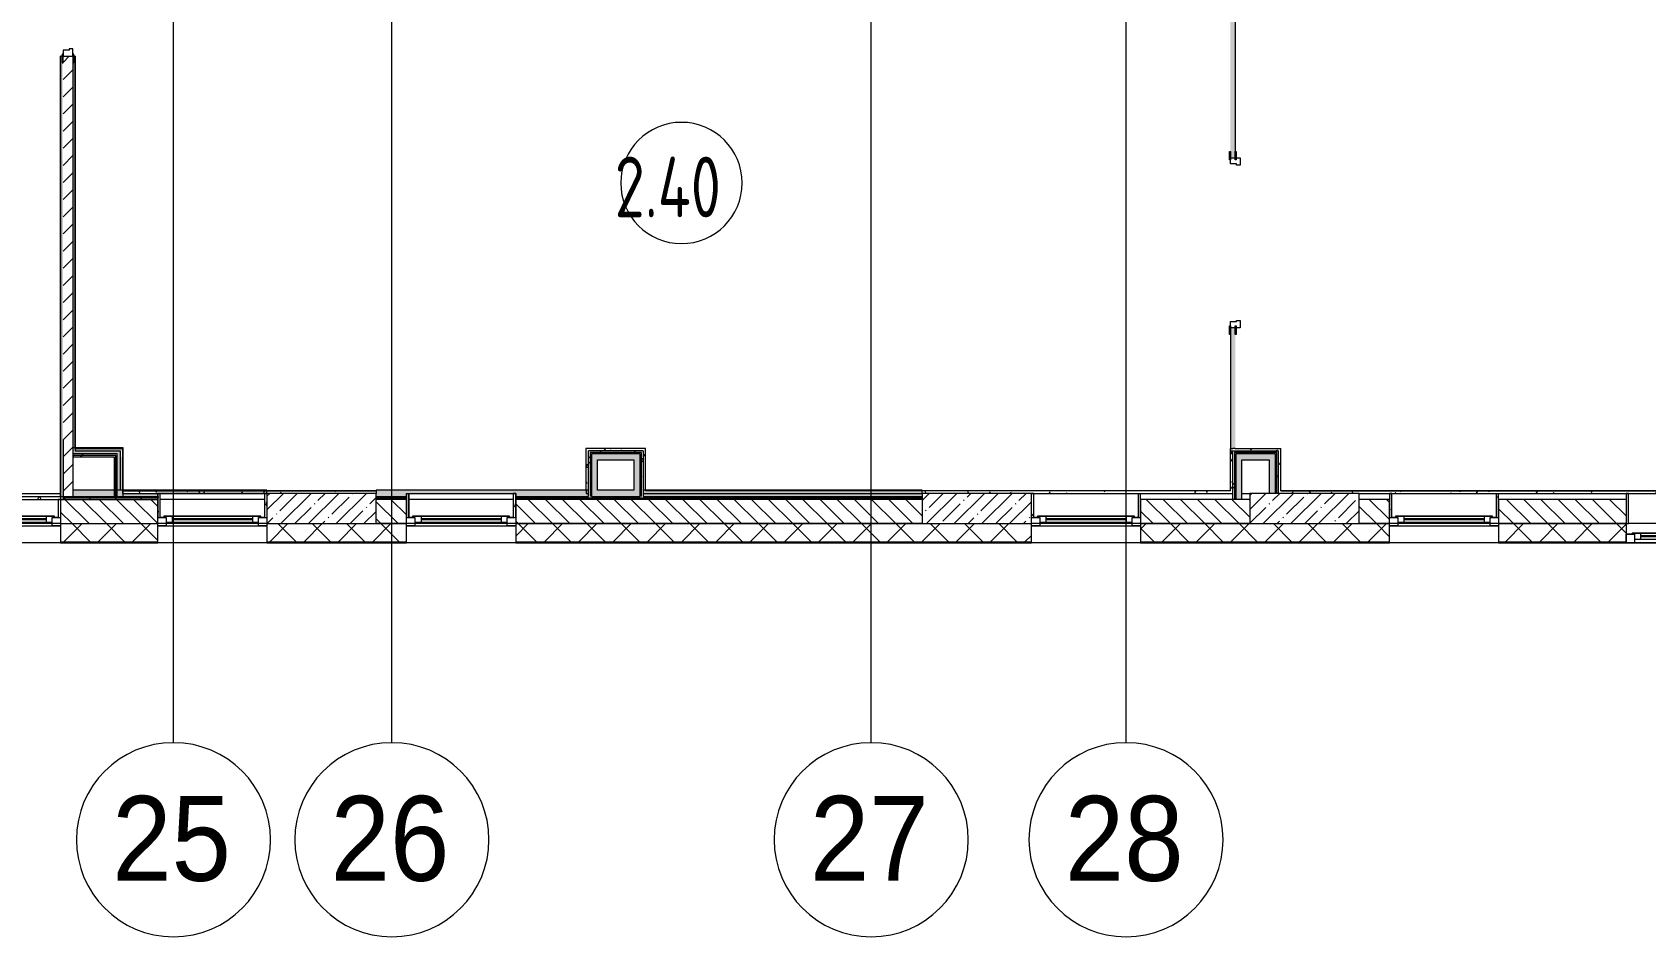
# Model space of a CAD drawing. Header units: millimetres. Extents: x -625 to 415037, y -3642 to 102118.
# Drawn here: x 240469 to 253764, y -3507 to 3951 of the extents above; entities that cross this region are included whole.
import ezdxf

# ---------------------------------------------------------------- set-up
doc = ezdxf.new("R2010")
doc.units = ezdxf.units.MM
doc.linetypes.add('Осевая', pattern=[6350, 1270, -952.5, 3175, -952.5])
for name, color, linetype, lineweight in [('A-AREA-IDEN', 7, 'Continuous', 9), ('A-GLAZ', 7, 'Continuous', 9), ('A-GLAZ-1', 7, 'Continuous', 5), ('A-WALL', 7, 'Continuous', 5), ('I-WALL', 7, 'Continuous', 5), ('S-COLS', 7, 'Continuous', 9), ('S-COLS-1', 7, 'Continuous', 5), ('Оси', 7, 'Continuous', 9), ('Оси-1', 7, 'Continuous', 20), ('Оси-2', 7, 'Осевая', 9)]:
    doc.layers.add(name, color=color, linetype=linetype, lineweight=lineweight)
doc.layers.add('A-AREA-PATT-2', color=7, linetype='Continuous', lineweight=5, true_color=0xcde0ef, transparency=1)
for name, color, linetype, lineweight, true_color in [('A-DOOR-1', 7, 'Continuous', 5, 0xc0c0c0), ('A-DOOR-FRAM-1', 7, 'Continuous', 5, 0xc0c0c0), ('A-WALL-1', 9, 'Continuous', 5, 0x808080), ('A-WALL-FNSH-1', 9, 'Continuous', 5, 0x808080)]:
    doc.layers.add(name, color=color, linetype=linetype, lineweight=lineweight, true_color=true_color)
doc.layers.get('A-DOOR-1').off()
doc.styles.add('Arial', font='arial.ttf', dxfattribs={"width": 0.9, "height": 700})
doc.styles.add('СПДС', font='ГОСТ тип А.ttf', dxfattribs={"width": 0.9})
pattern_1 = [(0, (148772.123, -0.94), (243.84, 60.96), [20.117, -162.763, 20.117, -162.763, -975.36]), (0, (148772.123, -0.94), (243.84, 60.96), [-365.76, 20.117, -345.643, 20.117, -162.763, -426.72]), (0, (148772.123, -0.94), (243.84, 60.96), [-914.4, 20.117, -101.803, 20.117, -284.683]), (120, (148863.563, 29.54), (-174.71291, 180.691634), [20.117, -162.763, 20.117, -162.763, -975.36]), (120, (148863.563, 29.54), (-174.71291, 180.691634), [-365.76, 20.117, -345.643, 20.117, -162.763, -426.72]), (120, (148863.563, 29.54), (-174.71291, 180.691634), [-914.4, 20.117, -101.803, 20.117, -284.683]), (240, (148894.043, 151.46), (-69.12709, -241.651634), [20.117, -162.763, 20.117, -162.763, -975.36]), (240, (148894.043, 151.46), (-69.12709, -241.651634), [-365.76, 20.117, -345.643, 20.117, -162.763, -426.72]), (240, (148894.043, 151.46), (-69.12709, -241.651634), [-914.4, 20.117, -101.803, 20.117, -284.683])]
pattern_2 = [(45, (148772.12, -0.94), (-212.132, 212.132), []), (135, (148772.12, -0.94), (-212.132, -212.132), [])]

# ---------------------------------------------------------------- blocks, each defined once
blk = doc.blocks.new('120_Окно_СКБ_1Ст - 120_Окно_СКБ_1Ст 900х2500_h_ с форточкой-V345-Объем проектирования 2 этажа')
at = {"layer": 'A-GLAZ'}
for p, q in [((-450, -127), (-450, -57)), ((-450, -57), (-380, -57)), ((-380, -127), (-450, -127)), ((-380, -127), (-400, -127)), ((-400, -127), (-400, -137)), ((-380, -57), (-380, -127)), ((380, -87), (-380, -87)), ((-380, -87), (-380, -127)), ((-330, -137), (-330, -87)), ((330, -137), (330, -87)), ((380, -127), (380, -57)), ((380, -57), (450, -57)), ((380, -127), (380, -87)), ((450, -127), (380, -127)), ((400, -127), (380, -127)), ((400, -137), (400, -127)), ((450, -57), (450, -127)), ((-400, -137), (400, -137)), ((400, -137), (-400, -137))]:
    blk.add_line(p, q, dxfattribs=at)
at = {"layer": 'A-GLAZ-1'}
for p, q in [((450, -57), (-450, -57)), ((-430, -127), (-400, -127)), ((-330, -107), (330, -107)), ((330, -117), (-330, -117)), ((400, -127), (430, -127))]:
    blk.add_line(p, q, dxfattribs=at)
blk = doc.blocks.new('120_Окно_СКБ_1Ст - 120_Окно_СКБ_1Ст 900х2500_h_ с форточкой-V346-Объем проектирования 2 этажа')
at = {"layer": 'A-GLAZ'}
for p, q in [((-450, -127), (-450, -57)), ((-450, -57), (-380, -57)), ((-380, -127), (-450, -127)), ((-380, -127), (-400, -127)), ((-400, -127), (-400, -137)), ((-380, -57), (-380, -127)), ((380, -87), (-380, -87)), ((-380, -87), (-380, -127)), ((-330, -137), (-330, -87)), ((330, -137), (330, -87)), ((380, -127), (380, -57)), ((380, -57), (450, -57)), ((380, -127), (380, -87)), ((450, -127), (380, -127)), ((400, -127), (380, -127)), ((400, -137), (400, -127)), ((450, -57), (450, -127)), ((-400, -137), (400, -137)), ((400, -137), (-400, -137))]:
    blk.add_line(p, q, dxfattribs=at)
at = {"layer": 'A-GLAZ-1'}
for p, q in [((450, -57), (-450, -57)), ((-430, -127), (-400, -127)), ((-330, -107), (330, -107)), ((330, -117), (-330, -117)), ((400, -127), (430, -127))]:
    blk.add_line(p, q, dxfattribs=at)
blk = doc.blocks.new('BSC_Колонна _Прямоугольная - 250х900-23282983-Объем проектирования 2 этажа')
at = {"layer": 'S-COLS-1'}
h = blk.add_hatch(dxfattribs=at)
h.set_pattern_fill('FP_91', color=256, style=0, pattern_type=2)
h.set_pattern_definition([(45, (-99480, -25), (-114.04925, 114.04925), []), (45, (-99365.95, -25), (-114.04925, 114.04925), [201.613, -40.323, 6.706, -33.617])])
h.paths.add_polyline_path([(369, -125), (450, -125), (450, 125), (-450, 125), (-450, -125), (-353, -125)])
for p, q in [((450, 125), (-450, 125)), ((-450, 125), (-450, -125)), ((450, -125), (450, 125)), ((-450, -125), (450, -125))]:
    blk.add_line(p, q, dxfattribs=at)
blk = doc.blocks.new('110_Дверь_СКБ_2Ст - Д-5_п_ Из игровой в коридор-32215844-Объем проектирования 2 этажа')
at = {"layer": 'A-DOOR-FRAM-1'}
for p, q in [((-672, 48), (-742, 48)), ((-742, 48), (-742, 40)), ((-742, 40), (-672, 40)), ((-638, 40), (-688, 40)), ((-688, 40), (-688, -40)), ((-672, 40), (-672, 48)), ((-638, -10), (-638, 40)), ((662, 40), (662, -10)), ((712, 40), (662, 40)), ((768, 48), (698, 48)), ((698, 48), (698, 40)), ((698, 40), (768, 40)), ((712, -40), (712, 40)), ((768, 40), (768, 48)), ((-672, -40), (-742, -40)), ((-742, -40), (-742, -48)), ((-742, -48), (-672, -48)), ((-688, -40), (-628, -40)), ((-672, -39), (-688, -39)), ((-688, -39), (-688, -40)), ((-688, -40), (-672, -40)), ((-672, -40), (-672, -39)), ((-672, -48), (-672, -40)), ((-628, -10), (-638, -10)), ((-628, -40), (-628, -10)), ((662, -10), (652, -10)), ((652, -10), (652, -40)), ((652, -40), (712, -40)), ((712, -39), (698, -39)), ((698, -39), (698, -40)), ((698, -40), (712, -40)), ((768, -40), (698, -40)), ((698, -40), (698, -48)), ((698, -48), (768, -48)), ((712, -40), (712, -39)), ((768, -48), (768, -40))]:
    blk.add_line(p, q, dxfattribs=at)
blk = doc.blocks.new('120_Окно_СКБ_1Ст - 120_Окно_СКБ_1Ст 900х2500_h_ с форточкой-V347-Объем проектирования 2 этажа')
at = {"layer": 'A-GLAZ'}
for p, q in [((-450, -127), (-450, -57)), ((-450, -57), (-380, -57)), ((-380, -127), (-450, -127)), ((-380, -127), (-400, -127)), ((-400, -127), (-400, -137)), ((-380, -57), (-380, -127)), ((380, -87), (-380, -87)), ((-380, -87), (-380, -127)), ((-330, -137), (-330, -87)), ((330, -137), (330, -87)), ((380, -127), (380, -57)), ((380, -57), (450, -57)), ((380, -127), (380, -87)), ((450, -127), (380, -127)), ((400, -127), (380, -127)), ((400, -137), (400, -127)), ((450, -57), (450, -127)), ((-400, -137), (400, -137)), ((400, -137), (-400, -137))]:
    blk.add_line(p, q, dxfattribs=at)
at = {"layer": 'A-GLAZ-1'}
for p, q in [((450, -57), (-450, -57)), ((-430, -127), (-400, -127)), ((-330, -107), (330, -107)), ((330, -117), (-330, -117)), ((400, -127), (430, -127))]:
    blk.add_line(p, q, dxfattribs=at)
blk = doc.blocks.new('BSC_Колонна _Прямоугольная - 250х900-V350-Объем проектирования 2 этажа')
at = {"layer": 'S-COLS-1'}
h = blk.add_hatch(dxfattribs=at)
h.set_pattern_fill('FP_98', color=256, style=0, pattern_type=2)
h.set_pattern_definition([(45, (-94080, -25), (-114.04925, 114.04925), []), (45, (-93965.95, -25), (-114.04925, 114.04925), [201.613, -40.323, 6.706, -33.617])])
h.paths.add_polyline_path([(450, -125), (450, 125), (-450, 125), (-450, -125), (-12, -125)])
for p, q in [((450, 125), (-450, 125)), ((-450, 125), (-450, -125)), ((450, -125), (450, 125)), ((-450, -125), (450, -125))]:
    blk.add_line(p, q, dxfattribs=at)
blk = doc.blocks.new('BSC_Колонна _Прямоугольная - 250х900-V351-Объем проектирования 2 этажа')
at = {"layer": 'S-COLS-1'}
h = blk.add_hatch(dxfattribs=at)
h.set_pattern_fill('FP_99', color=256, style=0, pattern_type=2)
h.set_pattern_definition([(45, (-102180, -25), (-114.04925, 114.04925), []), (45, (-102065.95, -25), (-114.04925, 114.04925), [201.613, -40.323, 6.706, -33.617])])
h.paths.add_polyline_path([(-162, -125), (450, -125), (450, 125), (-450, 125), (-450, -125), (-290, -125)])
for p, q in [((450, 125), (-450, 125)), ((-450, 125), (-450, -125)), ((450, -125), (450, 125)), ((-450, -125), (450, -125))]:
    blk.add_line(p, q, dxfattribs=at)
blk = doc.blocks.new('120_Окно_СКБ_1Ст - 120_Окно_СКБ_1Ст 900х2500_h_ с форточкой-V405-Объем проектирования 2 этажа')
at = {"layer": 'A-GLAZ'}
for p, q in [((-450, -127), (-450, -57)), ((-450, -57), (-380, -57)), ((-380, -127), (-450, -127)), ((-380, -127), (-400, -127)), ((-400, -127), (-400, -137)), ((-380, -57), (-380, -127)), ((380, -87), (-380, -87)), ((-380, -87), (-380, -127)), ((-330, -137), (-330, -87)), ((330, -137), (330, -87)), ((380, -127), (380, -57)), ((380, -57), (450, -57)), ((380, -127), (380, -87)), ((450, -127), (380, -127)), ((400, -127), (380, -127)), ((400, -137), (400, -127)), ((450, -57), (450, -127)), ((-400, -137), (400, -137)), ((400, -137), (-400, -137))]:
    blk.add_line(p, q, dxfattribs=at)
at = {"layer": 'A-GLAZ-1'}
for p, q in [((450, -57), (-450, -57)), ((-430, -127), (-400, -127)), ((-330, -107), (330, -107)), ((330, -117), (-330, -117)), ((400, -127), (430, -127))]:
    blk.add_line(p, q, dxfattribs=at)
blk = doc.blocks.new('120_Окно_СКБ_2Ст_Фрамуга сверху - 120_Окно_СКБ_2Ст_2300х2500_h_ ДОО-22877051-Объем проектирования 2 этажа')
at = {"layer": 'A-GLAZ'}
for p, q in [((-1150, 13), (-1150, 83)), ((-1150, 83), (-1080, 83)), ((-1080, 13), (-1150, 13)), ((-1080, 13), (-1100, 13)), ((-1100, 13), (-1100, 3)), ((-1100, 3), (540, 3)), ((540, 3), (-1100, 3)), ((-1080, 83), (-1080, 13)), ((520, 53), (-1080, 53)), ((-1080, 53), (-1080, 13)), ((-1030, 3), (-1030, 53)), ((470, 3), (470, 53)), ((520, 13), (520, 83)), ((520, 83), (590, 83)), ((520, 13), (520, 53)), ((590, 13), (520, 13)), ((540, 13), (520, 13)), ((540, 3), (540, 13)), ((590, 13), (570, 13)), ((570, 13), (570, 3)), ((570, 3), (1100, 3)), ((1100, 3), (570, 3)), ((590, 83), (590, 13)), ((1080, 53), (590, 53)), ((590, 53), (590, 13)), ((640, 3), (640, 53)), ((1030, 3), (1030, 53)), ((1080, 13), (1080, 83)), ((1080, 83), (1150, 83)), ((1080, 13), (1080, 53)), ((1150, 13), (1080, 13)), ((1100, 13), (1080, 13)), ((1100, 3), (1100, 13)), ((1150, 83), (1150, 13))]:
    blk.add_line(p, q, dxfattribs=at)
at = {"layer": 'A-GLAZ-1'}
for p, q in [((1150, 83), (-1150, 83)), ((-1150, 13), (-1100, 13)), ((-1080, 83), (1080, 83)), ((-1030, 33), (470, 33)), ((470, 23), (-1030, 23)), ((540, 13), (570, 13)), ((540, 13), (570, 13)), ((640, 33), (1030, 33)), ((1030, 23), (640, 23)), ((1100, 13), (1150, 13))]:
    blk.add_line(p, q, dxfattribs=at)
blk = doc.blocks.new('120_Окно_СКБ_1Ст - 120_Окно_СКБ_1Ст 900х2500_h_ с форточкой-V406-Объем проектирования 2 этажа')
at = {"layer": 'A-GLAZ'}
for p, q in [((-450, -127), (-450, -57)), ((-450, -57), (-380, -57)), ((-380, -127), (-450, -127)), ((-380, -127), (-400, -127)), ((-400, -127), (-400, -137)), ((-380, -57), (-380, -127)), ((380, -87), (-380, -87)), ((-380, -87), (-380, -127)), ((-330, -137), (-330, -87)), ((330, -137), (330, -87)), ((380, -127), (380, -57)), ((380, -57), (450, -57)), ((380, -127), (380, -87)), ((450, -127), (380, -127)), ((400, -127), (380, -127)), ((400, -137), (400, -127)), ((450, -57), (450, -127)), ((-400, -137), (400, -137)), ((400, -137), (-400, -137))]:
    blk.add_line(p, q, dxfattribs=at)
at = {"layer": 'A-GLAZ-1'}
for p, q in [((450, -57), (-450, -57)), ((-430, -127), (-400, -127)), ((-330, -107), (330, -107)), ((330, -117), (-330, -117)), ((400, -127), (430, -127))]:
    blk.add_line(p, q, dxfattribs=at)
blk = doc.blocks.new('110_Дверь_СКБ_2Ст - Д-5_п__в составе перегородки _не входит в спец__-32680317-Объем проектирования 2 этажа')
at = {"layer": 'A-DOOR-FRAM-1'}
for p, q in [((-742, 28), (-672, 28)), ((-742, 20), (-742, 28)), ((-672, 20), (-742, 20)), ((-688, 60), (-628, 60)), ((-688, -20), (-688, 60)), ((-688, 20), (-672, 20)), ((-688, 19), (-688, 20)), ((-672, 19), (-688, 19)), ((-672, 28), (-672, 20)), ((-672, 20), (-672, 19)), ((-638, 30), (-638, -20)), ((-628, 30), (-638, 30)), ((-628, 60), (-628, 30)), ((652, 60), (712, 60)), ((652, 30), (652, 60)), ((662, 30), (652, 30)), ((662, -20), (662, 30)), ((698, 20), (698, 28)), ((698, 28), (768, 28)), ((698, 19), (698, 20)), ((698, 20), (712, 20)), ((768, 20), (698, 20)), ((712, 19), (698, 19)), ((712, 60), (712, -20)), ((712, 20), (712, 19)), ((768, 28), (768, 20)), ((-742, -20), (-672, -20)), ((-742, -28), (-742, -20)), ((-672, -28), (-742, -28)), ((-638, -20), (-688, -20)), ((-672, -20), (-672, -28)), ((712, -20), (662, -20)), ((698, -28), (698, -20)), ((698, -20), (768, -20)), ((768, -28), (698, -28)), ((768, -20), (768, -28))]:
    blk.add_line(p, q, dxfattribs=at)
blk = doc.blocks.new('Ось сетки - D8-29747960-Объем проектирования 2 этажа')
at = {"layer": 'Оси-1'}
for start, end in [(360, 180), (180, 360)]:
    blk.add_arc((0, 0), 4, start, end, dxfattribs=at)
blk = doc.blocks.new('Марка_Помещения - Номер-25198446-Объем проектирования 2 этажа')
at = {"layer": 'A-AREA-IDEN'}
for start, end in [(360, 180), (180, 360)]:
    blk.add_arc((0, 0), 2.5, start, end, dxfattribs=at)

msp = doc.modelspace()

# ---------------------------------------------------------------- hatches: boundary and pattern name
at = {"layer": 'A-AREA-PATT-2'}
h = msp.add_hatch(color=256, dxfattribs=at)
h.paths.add_polyline_path([(250342, 520), (250382, 520), (250382, 1514), (250342, 1514), (250342, 577)])
h.paths.add_polyline_path([(250342, 2914), (250382, 2914), (250380, 5159), (250342, 5158), (250342, 2969)])
at = {"layer": 'A-WALL'}
h = msp.add_hatch(dxfattribs=at)
h.set_pattern_fill('FP_2', color=256, style=0, pattern_type=2)
h.set_pattern_definition([(135, (148772.12, -0.94), (-70.71068, -70.71068), [])])
h.paths.add_polyline_path([(249602, -101), (250502, -101), (250502, 99), (249602, 99), (249602, 56)])
h.paths.add_polyline_path([(240702, -101), (241502, -101), (241502, 99), (240702, 99), (240702, -49)])
h.paths.add_polyline_path([(258522, -101), (259002, -101), (259002, 99), (257702, 99), (257702, -101), (258442, -101)])
h.paths.add_polyline_path([(252958, -101), (253602, -101), (253602, 99), (252552, 99), (252552, -101)])
h.paths.add_polyline_path([(271602, -101), (271602, 99), (270802, 99), (270802, -101), (271026, -101)])
h.paths.add_polyline_path([(243552, -101), (243552, 99), (243302, 99), (243302, -101)])
h.paths.add_polyline_path([(244452, -101), (247802, -101), (247802, 99), (244452, 99), (244452, 63)])
h.paths.add_polyline_path([(267602, -101), (268102, -101), (268102, 99), (267602, 99), (267602, -2)])
h.paths.add_polyline_path([(251652, -101), (251652, 99), (251402, 99), (251402, -101), (251512, -101)])
h.paths.add_polyline_path([(264402, -101), (264402, 99), (263352, 99), (263352, -101), (263799, -101)])
h.paths.add_polyline_path([(262202, -101), (262452, -101), (262452, 99), (262202, 99), (262202, -85)])
h = msp.add_hatch(dxfattribs=at)
h.set_pattern_fill('FP_24', color=256, style=0, pattern_type=2)
h.set_pattern_definition([(45, (148772.12, -0.94), (-141.42136, 141.42136), []), (135, (148772.12, -0.94), (-141.42136, -141.42136), [])])
h.paths.add_polyline_path([(273849, -251), (273852, -251), (273852, -101), (272502, -101), (272502, -251), (273704, -251)])
h.paths.add_polyline_path([(269902, -251), (269902, -101), (269002, -101), (269002, -251), (269782, -251)])
h.paths.add_polyline_path([(270802, -251), (271602, -251), (271602, -101), (270802, -101)])
h.paths.add_polyline_path([(268102, -251), (268102, -101), (266702, -101), (266702, -251), (267930, -251)])
h.paths.add_polyline_path([(262202, -251), (262452, -251), (262452, -101), (261302, -101), (261302, -251), (261631, -251)])
h.paths.add_polyline_path([(263352, -251), (264402, -251), (264402, -101), (263352, -101)])
h.paths.add_polyline_path([(256572, -251), (256802, -251), (256802, -101), (255902, -101), (255902, -251)])
h.paths.add_polyline_path([(257702, -251), (259002, -251), (259002, -101), (257702, -101)])
h.paths.add_polyline_path([(253602, -251), (253602, -101), (252552, -101), (252552, -251), (252958, -251)])
h.paths.add_polyline_path([(251652, -251), (251652, -101), (249602, -101), (249602, -251), (251512, -251)])
h.paths.add_polyline_path([(248622, -251), (248702, -251), (248702, -101), (244452, -101), (244452, -251), (247899, -251)])
h.paths.add_polyline_path([(242840, -251), (243552, -251), (243552, -101), (242402, -101), (242402, -251)])
h.paths.add_polyline_path([(241502, -251), (241502, -101), (240702, -101), (240702, -251), (241394, -251)])
h.paths.add_polyline_path([(239802, -251), (239802, -101), (237982, -101), (237982, -251), (239226, -251)])
at = {"layer": 'I-WALL'}
h = msp.add_hatch(dxfattribs=at)
h.set_pattern_fill('FP_191', color=256, style=0, pattern_type=2)
h.set_pattern_definition(pattern_1)
h.paths.add_polyline_path([(240722, 99), (240722, 119), (240702, 99), (240718, 99)])
h.paths.add_polyline_path([(240722, 119), (240720, 3699), (240714, 3699), (240714, 3754), (240702, 3754), (240702, 120), (240720, 119)])
h.paths.add_polyline_path([(240702, 5154), (240714, 5154), (240715, 5209), (240722, 5209), (240722, 10379), (240702, 10378), (240702, 5174)])
h = msp.add_hatch(dxfattribs=at)
h.set_pattern_fill('FP_22', color=256, style=0, pattern_type=2)
h.set_pattern_definition([(45, (148772.12, -0.94), (-70.71068, 70.71068), [])])
h.paths.add_polyline_path([(240723, 124), (240802, 124), (240802, 3754), (240722, 3754), (240722, 124)])
h.paths.add_polyline_path([(240722, 5154), (240802, 5154), (240802, 10399), (240722, 10397), (240722, 5179)])
h = msp.add_hatch(dxfattribs=at)
h.set_pattern_fill('FP_191', color=256, style=0, pattern_type=2)
h.set_pattern_definition(pattern_1)
h.paths.add_polyline_path([(240822, 524), (240822, 3754), (240810, 3754), (240810, 3699), (240802, 3699), (240802, 524)])
h.paths.add_polyline_path([(240810, 5154), (240822, 5154), (240822, 6598), (240802, 6599), (240804, 5209), (240810, 5209), (240810, 5167)])
for points in [[(240822, 474), (241193, 474), (241193, 499), (241213, 499), (241214, 474), (241218, 474), (241217, 524), (240802, 524), (240803, 474)], [(241218, 170), (241217, 174), (241218, 174), (241217, 474), (241213, 474), (241213, 449), (241193, 449), (241193, 474), (241168, 474), (241168, 174), (241193, 174), (241217, 170)], [(245127, 174), (245127, 474), (245077, 474), (245077, 174)], [(245427, 424), (245477, 424), (245477, 474), (245127, 474), (245127, 424), (245377, 424)], [(245477, 174), (245477, 424), (245427, 424), (245427, 174)], [(250387, 424), (250712, 424), (250712, 474), (250387, 474)], [(250428, 99), (250437, 99), (250437, 424), (250387, 424), (250387, 99)], [(250712, 149), (250712, 424), (250662, 424), (250662, 149)], [(240802, 124), (241502, 124), (241502, 149), (241213, 149), (241214, 169), (242402, 169), (242402, 174), (241218, 173), (241217, 170), (241193, 174), (240802, 174), (240802, 149)]]:
    msp.add_hatch(color=256, dxfattribs=at).paths.add_polyline_path(points)
h = msp.add_hatch(dxfattribs=at)
h.set_pattern_fill('FP_192', color=256, style=0, pattern_type=2)
h.set_pattern_definition(pattern_2)
h.paths.add_polyline_path([(241156, 462), (241168, 462), (241168, 474), (240802, 474), (240804, 462), (241033, 462)])
h = msp.add_hatch(dxfattribs=at)
h.set_pattern_fill('FP_192', color=256, style=0, pattern_type=2)
h.set_pattern_definition(pattern_2)
h.paths.add_polyline_path([(240822, 449), (241156, 449), (241156, 462), (240802, 462), (240804, 449)])
h = msp.add_hatch(dxfattribs=at)
h.set_pattern_fill('FP_192', color=256, style=0, pattern_type=2)
h.set_pattern_definition(pattern_2)
h.paths.add_polyline_path([(241156, 174), (241156, 449), (241143, 449), (241143, 174)])
h = msp.add_hatch(dxfattribs=at)
h.set_pattern_fill('FP_192', color=256, style=0, pattern_type=2)
h.set_pattern_definition(pattern_2)
h.paths.add_polyline_path([(241162, 174), (241168, 174), (241168, 462), (241156, 462), (241156, 174)])
h = msp.add_hatch(dxfattribs=at)
h.set_pattern_fill('FP_191', color=256, style=0, pattern_type=2)
h.set_pattern_definition(pattern_1)
h.paths.add_polyline_path([(245052, 174), (245052, 519), (245032, 519), (245034, 174)])
h = msp.add_hatch(dxfattribs=at)
h.set_pattern_fill('FP_191', color=256, style=0, pattern_type=2)
h.set_pattern_definition(pattern_1)
h.paths.add_polyline_path([(245502, 499), (245522, 499), (245522, 519), (245052, 519), (245052, 499), (245477, 499)])
h = msp.add_hatch(dxfattribs=at)
h.set_pattern_fill('FP_192', color=256, style=0, pattern_type=2)
h.set_pattern_definition(pattern_2)
h.paths.add_polyline_path([(245065, 124), (245065, 499), (245052, 499), (245052, 124), (245060, 124)])
h = msp.add_hatch(dxfattribs=at)
h.set_pattern_fill('FP_192', color=256, style=0, pattern_type=2)
h.set_pattern_definition(pattern_2)
h.paths.add_polyline_path([(245502, 487), (245502, 499), (245065, 499), (245065, 487), (245490, 487)])
h = msp.add_hatch(dxfattribs=at)
h.set_pattern_fill('FP_192', color=256, style=0, pattern_type=2)
h.set_pattern_definition(pattern_2)
h.paths.add_polyline_path([(245077, 124), (245077, 487), (245065, 487), (245065, 124)])
h = msp.add_hatch(dxfattribs=at)
h.set_pattern_fill('FP_192', color=256, style=0, pattern_type=2)
h.set_pattern_definition(pattern_2)
h.paths.add_polyline_path([(245490, 474), (245490, 487), (245077, 487), (245077, 474), (245477, 474)])
h = msp.add_hatch(dxfattribs=at)
h.set_pattern_fill('FP_192', color=256, style=0, pattern_type=2)
h.set_pattern_definition(pattern_2)
h.paths.add_polyline_path([(245477, 124), (245490, 124), (245490, 474), (245477, 474), (245477, 124)])
h = msp.add_hatch(dxfattribs=at)
h.set_pattern_fill('FP_192', color=256, style=0, pattern_type=2)
h.set_pattern_definition(pattern_2)
h.paths.add_polyline_path([(245490, 124), (245502, 124), (245502, 487), (245490, 487), (245490, 124)])
h = msp.add_hatch(dxfattribs=at)
h.set_pattern_fill('FP_191', color=256, style=0, pattern_type=2)
h.set_pattern_definition(pattern_1)
h.paths.add_polyline_path([(245522, 174), (245522, 174), (245522, 499), (245502, 499), (245502, 174)])
h = msp.add_hatch(dxfattribs=at)
h.set_pattern_fill('FP_191', color=256, style=0, pattern_type=2)
h.set_pattern_definition(pattern_1)
h.paths.add_polyline_path([(250342, 149), (250362, 149), (250362, 474), (250342, 474), (250342, 169)])
h.paths.add_polyline_path([(250362, 499), (250362, 519), (250342, 519), (250342, 499)])
h = msp.add_hatch(dxfattribs=at)
h.set_pattern_fill('FP_192', color=256, style=0, pattern_type=2)
h.set_pattern_definition(pattern_2)
h.paths.add_polyline_path([(250342, 487), (250737, 487), (250737, 499), (250342, 499)])
h = msp.add_hatch(dxfattribs=at)
h.set_pattern_fill('FP_192', color=256, style=0, pattern_type=2)
h.set_pattern_definition(pattern_2)
h.paths.add_polyline_path([(250725, 474), (250725, 487), (250375, 487), (250375, 474), (250712, 474)])
h.paths.add_polyline_path([(250357, 474), (250362, 474), (250362, 487), (250342, 487), (250342, 474)])
h = msp.add_hatch(dxfattribs=at)
h.set_pattern_fill('FP_191', color=256, style=0, pattern_type=2)
h.set_pattern_definition(pattern_1)
h.paths.add_polyline_path([(250428, 499), (250737, 499), (250737, 519), (250362, 519), (250362, 499), (250387, 499)])
h = msp.add_hatch(dxfattribs=at)
h.set_pattern_fill('FP_192', color=256, style=0, pattern_type=2)
h.set_pattern_definition(pattern_2)
h.paths.add_polyline_path([(250362, 99), (250375, 99), (250375, 487), (250362, 487), (250362, 123)])
h = msp.add_hatch(dxfattribs=at)
h.set_pattern_fill('FP_192', color=256, style=0, pattern_type=2)
h.set_pattern_definition(pattern_2)
h.paths.add_polyline_path([(250387, 99), (250387, 474), (250375, 474), (250375, 99)])
h = msp.add_hatch(dxfattribs=at)
h.set_pattern_fill('FP_192', color=256, style=0, pattern_type=2)
h.set_pattern_definition(pattern_2)
h.paths.add_polyline_path([(250712, 149), (250725, 151), (250725, 474), (250712, 474), (250712, 151)])
h = msp.add_hatch(dxfattribs=at)
h.set_pattern_fill('FP_192', color=256, style=0, pattern_type=2)
h.set_pattern_definition(pattern_2)
h.paths.add_polyline_path([(250735, 149), (250737, 149), (250737, 487), (250725, 487), (250725, 149)])
h = msp.add_hatch(dxfattribs=at)
h.set_pattern_fill('FP_191', color=256, style=0, pattern_type=2)
h.set_pattern_definition(pattern_1)
h.paths.add_polyline_path([(250756, 169), (250757, 170), (250757, 519), (250737, 519), (250737, 169)])
h = msp.add_hatch(dxfattribs=at)
h.set_pattern_fill('FP_191', color=256, style=0, pattern_type=2)
h.set_pattern_definition(pattern_1)
h.paths.add_polyline_path([(243302, 149), (243302, 169), (241214, 169), (241213, 149), (242840, 149)])
h = msp.add_hatch(dxfattribs=at)
h.set_pattern_fill('FP_191', color=256, style=0, pattern_type=2)
h.set_pattern_definition(pattern_1)
h.paths.add_polyline_path([(241522, -49), (241522, 149), (241502, 149), (241502, -49)])
h = msp.add_hatch(dxfattribs=at)
h.set_pattern_fill('FP_191', color=256, style=0, pattern_type=2)
h.set_pattern_definition(pattern_1)
h.paths.add_polyline_path([(242382, -49), (242402, -49), (242402, 149), (242382, 149), (242382, -39)])
h = msp.add_hatch(color=256, dxfattribs=at)
h.paths.add_polyline_path([(245732, 124), (247802, 124), (247802, 174), (245502, 174), (245502, 124), (245731, 124)])
h.paths.add_polyline_path([(244452, 124), (245052, 124), (245052, 174), (243302, 174), (243302, 124), (243552, 124), (243552, 149), (244452, 149)])
h.paths.add_polyline_path([(245077, 124), (245477, 124), (245477, 174), (245077, 174), (245077, 131)])
h = msp.add_hatch(dxfattribs=at)
h.set_pattern_fill('FP_191', color=256, style=0, pattern_type=2)
h.set_pattern_definition(pattern_1)
h.paths.add_polyline_path([(243552, -49), (243572, -49), (243572, 149), (243552, 149), (243552, 99)])
h = msp.add_hatch(dxfattribs=at)
h.set_pattern_fill('FP_191', color=256, style=0, pattern_type=2)
h.set_pattern_definition(pattern_1)
h.paths.add_polyline_path([(244432, -49), (244452, -49), (244452, 149), (244432, 148), (244432, -39)])
h = msp.add_hatch(dxfattribs=at)
h.set_pattern_fill('FP_191', color=256, style=0, pattern_type=2)
h.set_pattern_definition(pattern_1)
h.paths.add_polyline_path([(248983, 149), (250342, 149), (250342, 169), (247802, 169), (247802, 149), (248702, 149)])
h = msp.add_hatch(dxfattribs=at)
h.set_pattern_fill('FP_191', color=256, style=0, pattern_type=2)
h.set_pattern_definition(pattern_1)
h.paths.add_polyline_path([(248722, -49), (248722, 149), (248702, 149), (248702, -49)])
h = msp.add_hatch(dxfattribs=at)
h.set_pattern_fill('FP_191', color=256, style=0, pattern_type=2)
h.set_pattern_definition(pattern_1)
h.paths.add_polyline_path([(249582, -49), (249602, -49), (249602, 149), (249582, 149), (249582, -39)])
h = msp.add_hatch(dxfattribs=at)
h.set_pattern_fill('FP_191', color=256, style=0, pattern_type=2)
h.set_pattern_definition(pattern_1)
h.paths.add_polyline_path([(252958, 149), (255881, 150), (255881, 169), (250737, 169), (250737, 149), (252597, 149)])
h = msp.add_hatch(dxfattribs=at)
h.set_pattern_fill('FP_191', color=256, style=0, pattern_type=2)
h.set_pattern_definition(pattern_1)
h.paths.add_polyline_path([(251672, -49), (251672, 149), (251652, 149), (251652, -49)])
h = msp.add_hatch(dxfattribs=at)
h.set_pattern_fill('FP_191', color=256, style=0, pattern_type=2)
h.set_pattern_definition(pattern_1)
h.paths.add_polyline_path([(252532, -49), (252552, -49), (252552, 149), (252532, 149), (252532, -39)])
h = msp.add_hatch(dxfattribs=at)
h.set_pattern_fill('FP_191', color=256, style=0, pattern_type=2)
h.set_pattern_definition(pattern_1)
h.paths.add_polyline_path([(239822, 99), (240702, 99), (240720, 119), (239822, 119)])
h = msp.add_hatch(dxfattribs=at)
h.set_pattern_fill('FP_191', color=256, style=0, pattern_type=2)
h.set_pattern_definition(pattern_1)
h.paths.add_polyline_path([(240702, -49), (240702, -49), (240701, 99), (240682, 99), (240682, -49)])
h = msp.add_hatch(dxfattribs=at)
h.set_pattern_fill('FP_192', color=256, style=0, pattern_type=2)
h.set_pattern_definition(pattern_2)
h.paths.add_polyline_path([(240722, 112), (241502, 112), (241502, 124), (240722, 124), (240722, 119)])
h = msp.add_hatch(dxfattribs=at)
h.set_pattern_fill('FP_192', color=256, style=0, pattern_type=2)
h.set_pattern_definition(pattern_2)
h.paths.add_polyline_path([(240722, 99), (241502, 99), (241502, 112), (240722, 112)])
h = msp.add_hatch(dxfattribs=at)
h.set_pattern_fill('FP_192', color=256, style=0, pattern_type=2)
h.set_pattern_definition(pattern_2)
h.paths.add_polyline_path([(247802, 112), (247802, 124), (244452, 124), (244452, 112), (247537, 112)])
h.paths.add_polyline_path([(243302, 112), (243552, 112), (243552, 124), (243302, 124)])
h = msp.add_hatch(dxfattribs=at)
h.set_pattern_fill('FP_192', color=256, style=0, pattern_type=2)
h.set_pattern_definition(pattern_2)
h.paths.add_polyline_path([(247802, 99), (247802, 112), (244452, 112), (244452, 99), (247537, 99)])
h.paths.add_polyline_path([(243552, 99), (243552, 112), (243302, 112), (243302, 99)])

# ---------------------------------------------------------------- linework, layer by layer
at = {"layer": 'A-WALL'}
for p, q in [((240802, 3699), (240802, 124)), ((240722, 593), (240722, 99)), ((241168, 474), (240802, 474)), ((241156, 462), (240802, 462)), ((241156, 124), (241156, 462)), ((241168, 124), (241168, 474)), ((245065, 487), (245065, 124)), ((245490, 487), (245065, 487)), ((245077, 474), (245077, 124)), ((245477, 474), (245077, 474)), ((245477, 124), (245477, 474)), ((245490, 124), (245490, 487)), ((250342, 520), (250362, 520)), ((250362, 487), (250342, 487)), ((250362, 474), (250342, 474)), ((250362, 519), (250362, 520)), ((250375, 487), (250375, 99)), ((250725, 487), (250375, 487)), ((250387, 474), (250387, 99)), ((250712, 474), (250387, 474)), ((250712, 149), (250712, 474)), ((250725, 149), (250725, 487)), ((241213, 169), (243302, 169)), ((243302, 174), (243302, 149)), ((240702, 99), (241502, 99)), ((240722, 124), (241502, 124)), ((240722, 112), (241502, 112)), ((243302, 124), (243552, 124)), ((243302, 112), (243552, 112)), ((243552, 99), (243302, 99)), ((244452, 124), (245052, 124)), ((244452, 112), (247802, 112)), ((247802, 99), (244452, 99)), ((245077, 124), (245477, 124)), ((245502, 124), (247802, 124)), ((240702, -101), (241502, -101)), ((240702, -101), (241502, -101)), ((243302, -101), (243552, -101)), ((243552, -101), (243302, -101)), ((244452, -101), (247802, -101)), ((247802, -101), (244452, -101)), ((249602, -101), (250502, -101)), ((250502, -101), (249602, -101)), ((251402, -101), (251652, -101)), ((251652, -101), (251402, -101)), ((252552, -101), (253622, -101)), ((253602, -101), (252552, -101)), ((240702, -259), (239802, -259)), ((240702, -251), (241502, -251)), ((240702, -254), (241502, -254)), ((242402, -259), (241502, -259)), ((242402, -251), (243552, -251)), ((242402, -254), (243552, -254)), ((244452, -259), (243552, -259)), ((244452, -251), (248702, -251)), ((244452, -254), (248702, -254)), ((249602, -259), (248702, -259)), ((249602, -251), (251652, -251)), ((249602, -254), (251652, -254)), ((252552, -259), (251652, -259)), ((252552, -251), (253602, -251)), ((252552, -254), (253602, -254)), ((255902, -259), (253602, -259))]:
    msp.add_line(p, q, dxfattribs=at)
at = {"layer": 'A-WALL-1'}
for p, q in [((250382, 10599), (250382, 2969)), ((240714, 3754), (240702, 3754)), ((240822, 3754), (240810, 3754)), ((250342, 1459), (250342, 507)), ((241218, 524), (240802, 524)), ((240802, 449), (241143, 449)), ((240822, 519), (240822, 499)), ((240822, 499), (241193, 499)), ((241143, 449), (241143, 124)), ((241193, 499), (241193, 174)), ((241218, 124), (241218, 524)), ((245502, 499), (245052, 499)), ((245052, 124), (245052, 499)), ((245127, 174), (245127, 424)), ((245127, 424), (245427, 424)), ((245427, 424), (245427, 174)), ((245502, 499), (245502, 124)), ((250342, 499), (250737, 499)), ((250382, 519), (250362, 519)), ((250362, 99), (250362, 487)), ((250382, 519), (250382, 520)), ((250437, 99), (250437, 424)), ((250437, 424), (250662, 424)), ((250662, 424), (250662, 149)), ((250737, 149), (250737, 499)), ((250757, 169), (250757, 519)), ((242402, 174), (240802, 174)), ((241213, 169), (241213, 149)), ((241213, 149), (242402, 149)), ((241502, -251), (241502, 149)), ((242402, 149), (241502, 149)), ((241502, 149), (241502, -49)), ((241522, -49), (241522, 149)), ((242382, 149), (242382, -49)), ((242402, 149), (242402, 174)), ((245052, 174), (243302, 174)), ((243552, -251), (243552, 149)), ((243552, 149), (244452, 149)), ((243552, 149), (243552, -49)), ((243572, -49), (243572, 149)), ((244452, 149), (244432, 149)), ((244432, 149), (244432, -49)), ((244452, 149), (244452, -251)), ((244452, -49), (244452, 149)), ((245032, 169), (245032, 149)), ((245032, 149), (245052, 149)), ((245427, 174), (245127, 174)), ((247802, 174), (245502, 174)), ((245502, 149), (247802, 149)), ((245522, 169), (245522, 174)), ((250342, 169), (245522, 169)), ((247802, 149), (247802, 174)), ((248702, 149), (250362, 149)), ((248722, 149), (248702, 149)), ((248722, -49), (248722, 149)), ((249582, 149), (249582, -49)), ((249602, -49), (249602, 149)), ((251402, 149), (255881, 149)), ((251672, 149), (251652, 149)), ((251652, 149), (251652, -49)), ((251672, -49), (251672, 149)), ((252532, 149), (252532, -49)), ((252552, -49), (252552, 149)), ((253622, 149), (253602, 149)), ((253602, 149), (253602, -251)), ((253622, -101), (253622, 149)), ((239802, 99), (240702, 99)), ((240722, 119), (239822, 119)), ((240702, 99), (240682, 99)), ((240682, 99), (240682, -49)), ((240702, 120), (240702, 99)), ((240702, 99), (240702, -251)), ((250502, 99), (249602, 99)), ((249602, 99), (249602, -251)), ((251652, 99), (251402, 99)), ((251652, -251), (251652, 99)), ((253602, 99), (252552, 99)), ((252552, 99), (252552, -251)), ((240682, -49), (240702, -49)), ((241502, -49), (241522, -49)), ((242382, -49), (242402, -49)), ((242402, -101), (242402, -251)), ((243552, -49), (243572, -49)), ((244432, -49), (244452, -49)), ((248702, -49), (248722, -49)), ((248702, -251), (248702, -101)), ((249582, -49), (249602, -49)), ((251652, -49), (251672, -49)), ((252532, -49), (252552, -49))]:
    msp.add_line(p, q, dxfattribs=at)
at = {"layer": 'A-WALL-FNSH-1'}
for p, q in [((240702, 3754), (240701, 3754)), ((240701, 3754), (240701, 120)), ((240702, 120), (240702, 3754)), ((240822, 3754), (240822, 519)), ((240823, 3754), (240822, 3754)), ((240823, 519), (240823, 3754)), ((241214, 520), (240822, 520)), ((240822, 519), (241213, 519)), ((241213, 519), (241213, 169)), ((241214, 170), (241214, 520)), ((245031, 520), (245031, 169)), ((245523, 520), (245031, 520)), ((245523, 170), (245523, 520)), ((250341, 520), (250341, 170)), ((250342, 520), (250341, 520)), ((250342, 169), (250342, 507)), ((250382, 519), (250757, 519)), ((243302, 170), (241214, 170)), ((241523, -49), (241523, 149)), ((242381, 149), (242381, -49)), ((243573, -49), (243573, 149)), ((244432, 149), (244431, 149)), ((244431, 149), (244431, -49)), ((245031, 169), (245032, 169)), ((245032, 169), (245032, 174)), ((250341, 170), (245523, 170)), ((248723, 149), (248722, 149)), ((248723, -49), (248723, 149)), ((249581, 149), (249581, -49)), ((250757, 169), (255881, 169)), ((255881, 170), (250758, 170)), ((251673, 149), (251672, 149)), ((251673, -49), (251673, 149)), ((252531, 149), (252531, -49)), ((253623, 149), (253622, 149)), ((253623, -101), (253623, 149)), ((240701, 120), (239823, 120)), ((240682, 99), (240681, 99)), ((240681, 99), (240681, -49)), ((240681, -49), (240682, -49)), ((241522, -49), (241523, -49)), ((242381, -49), (242382, -49)), ((243572, -49), (243573, -49)), ((244431, -49), (244432, -49)), ((248722, -49), (248723, -49)), ((249581, -49), (249582, -49)), ((251672, -49), (251673, -49)), ((252531, -49), (252532, -49)), ((253622, -101), (253623, -101)), ((240702, -251), (240702, -259)), ((240702, -259), (241502, -259)), ((241502, -259), (241502, -251)), ((242402, -251), (242402, -259)), ((242402, -259), (243552, -259)), ((243552, -259), (243552, -251)), ((244452, -251), (244452, -259)), ((244452, -259), (248702, -259)), ((248702, -259), (248702, -251)), ((249602, -251), (249602, -259)), ((249602, -259), (251652, -259)), ((251652, -259), (251652, -251)), ((252552, -251), (252552, -259)), ((252552, -259), (253602, -259)), ((253602, -259), (253602, -251))]:
    msp.add_line(p, q, dxfattribs=at)
at = {"layer": 'I-WALL'}
for p, q in [((239823, 149), (240701, 149)), ((250437, 149), (250502, 149)), ((242382, 99), (241522, 99)), ((244432, 99), (243572, 99)), ((240702, -101), (239822, -101)), ((242402, -101), (241502, -101)), ((244452, -101), (243552, -101)), ((249602, -101), (248702, -101)), ((252552, -101), (251652, -101)), ((255881, -101), (253622, -101))]:
    msp.add_line(p, q, dxfattribs=at)
at = {"layer": 'Оси'}
for p, q in [((241632, -1907), (241632, 3093)), ((243432, -1907), (243432, 3093)), ((247382, -1907), (247382, 3093)), ((249482, -1907), (249482, 3093))]:
    msp.add_line(p, q, dxfattribs=at)
at = {"layer": 'Оси-2'}
for p, q in [((249482, 3094), (249482, 17028)), ((249482, 3093), (249482, 17027)), ((241632, 3094), (241632, 16915)), ((241632, 3093), (241632, 16914)), ((243432, 3094), (243432, 16915)), ((243432, 3093), (243432, 16914)), ((247382, 3094), (247382, 16915)), ((247382, 3093), (247382, 16914))]:
    msp.add_line(p, q, dxfattribs=at)

# ---------------------------------------------------------------- block references
at = {"layer": 'A-AREA-IDEN', "xscale": 199.9999999999999, "yscale": 199.9999999999999, "zscale": 199.9999999999999}
msp.add_blockref('Марка_Помещения - Номер-25198446-Объем проектирования 2 этажа', (245818, 2708), dxfattribs=at)
at = {"layer": 'A-DOOR-1'}
for name, p, rotation in [('110_Дверь_СКБ_2Ст - Д-5_п_ Из игровой в коридор-32215844-Объем проектирования 2 этажа', (240762, 4442), 89.99999999999991), ('110_Дверь_СКБ_2Ст - Д-5_п__в составе перегородки _не входит в спец__-32680317-Объем проектирования 2 этажа', (250362, 2227), 270)]:
    msp.add_blockref(name, p, dxfattribs=dict(at, rotation=rotation))
at = {"layer": 'A-GLAZ', "color": 3, "rotation": 180}
for name, p in [('120_Окно_СКБ_1Ст - 120_Окно_СКБ_1Ст 900х2500_h_ с форточкой-V345-Объем проектирования 2 этажа', (240252, -176)), ('120_Окно_СКБ_1Ст - 120_Окно_СКБ_1Ст 900х2500_h_ с форточкой-V346-Объем проектирования 2 этажа', (241952, -176)), ('120_Окно_СКБ_1Ст - 120_Окно_СКБ_1Ст 900х2500_h_ с форточкой-V347-Объем проектирования 2 этажа', (244002, -176)), ('120_Окно_СКБ_1Ст - 120_Окно_СКБ_1Ст 900х2500_h_ с форточкой-V405-Объем проектирования 2 этажа', (249152, -176)), ('120_Окно_СКБ_1Ст - 120_Окно_СКБ_1Ст 900х2500_h_ с форточкой-V406-Объем проектирования 2 этажа', (252102, -176)), ('120_Окно_СКБ_2Ст_Фрамуга сверху - 120_Окно_СКБ_2Ст_2300х2500_h_ ДОО-22877051-Объем проектирования 2 этажа', (254752, -176))]:
    msp.add_blockref(name, p, dxfattribs=at)
at = {"layer": 'S-COLS'}
for name, p in [('BSC_Колонна _Прямоугольная - 250х900-V350-Объем проектирования 2 этажа', (242852, 24)), ('BSC_Колонна _Прямоугольная - 250х900-23282983-Объем проектирования 2 этажа', (248252, 24)), ('BSC_Колонна _Прямоугольная - 250х900-V351-Объем проектирования 2 этажа', (250952, 24))]:
    msp.add_blockref(name, p, dxfattribs=at)
at = {"layer": 'Оси-1', "xscale": 199.9999999999999, "yscale": 199.9999999999999, "zscale": 199.9999999999999}
for p in [(241632, -2707), (243432, -2707), (247382, -2707), (249482, -2707)]:
    msp.add_blockref('Ось сетки - D8-29747960-Объем проектирования 2 этажа', p, dxfattribs=at)

# ---------------------------------------------------------------- texts
at = {"layer": 'A-AREA-IDEN', "insert": (245268, 2925), "char_height": 500, "width": 1370.89, "attachment_point": 1, "style": 'СПДС'}
msp.add_mtext('2.40', dxfattribs=at)
at = {"layer": 'Оси', "char_height": 700, "width": 1212.15, "attachment_point": 1, "style": 'Arial'}
for s, insert in [('25', (241127, -2346)), ('26', (242927, -2346)), ('27', (246877, -2346)), ('28', (248977, -2346))]:
    msp.add_mtext(s, dxfattribs=dict(at, insert=insert))

doc.saveas('drawing.dxf')
